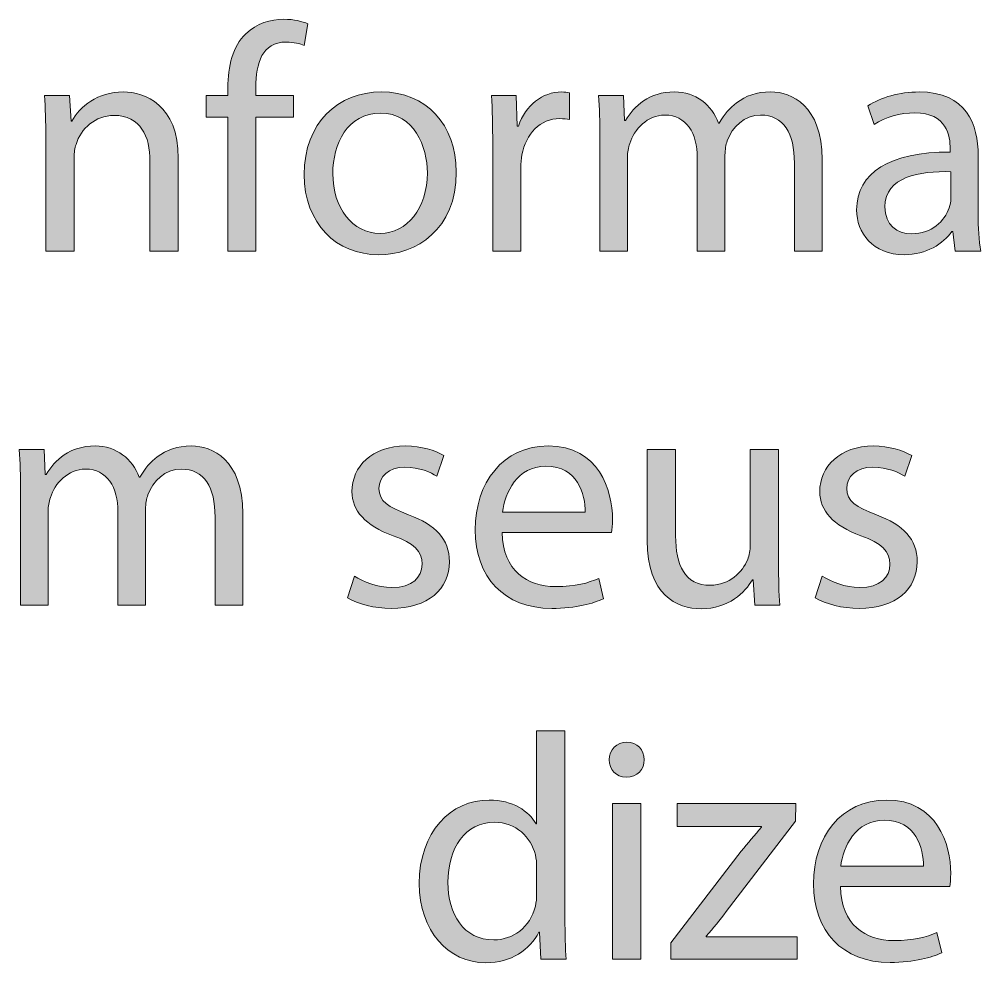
# Model space of a CAD drawing. Header units: inches. Extents: x -507 to 1392, y -754 to 68.
# Drawn here: x 1223.16 to 1253.05, y -248.06 to -218.74 of the extents above; entities that cross this region are included whole.
import ezdxf

# ---------------------------------------------------------------- set-up
doc = ezdxf.new("R2010")
doc.units = ezdxf.units.IN
doc.header["$MEASUREMENT"] = 0
doc.layers.add('back', color=7, linetype='Continuous')

# ---------------------------------------------------------------- blocks, each defined once
blk = doc.blocks.new('block 163')
at = {"layer": 'back', "true_color": 0x231f20}
h = blk.add_hatch(color=250, dxfattribs=at)
h.dxf.hatch_style = 2
edge = h.paths.add_edge_path()
edge.add_spline(control_points=[(1229.647, -225.947), (1229.647, -225.947), (1229.647, -221.779), (1229.647, -221.779), (1229.647, -221.779), (1228.968, -221.779), (1228.968, -221.779), (1228.968, -221.779), (1228.968, -221.109), (1228.968, -221.109), (1228.968, -221.109), (1229.647, -221.109), (1229.647, -221.109), (1229.647, -221.109), (1229.647, -220.879), (1229.647, -220.879), (1229.647, -220.2), (1229.798, -219.58), (1230.207, -219.19), (1230.537, -218.871), (1230.977, -218.741), (1231.387, -218.741), (1231.696, -218.741), (1231.967, -218.811), (1232.137, -218.881), (1232.137, -218.881), (1232.017, -219.56), (1232.017, -219.56), (1231.887, -219.5), (1231.706, -219.45), (1231.457, -219.45), (1230.707, -219.45), (1230.518, -220.11), (1230.518, -220.85), (1230.518, -220.85), (1230.518, -221.109), (1230.518, -221.109), (1230.518, -221.109), (1231.687, -221.109), (1231.687, -221.109), (1231.687, -221.109), (1231.687, -221.779), (1231.687, -221.779), (1231.687, -221.779), (1230.518, -221.779), (1230.518, -221.779), (1230.518, -221.779), (1230.518, -225.947), (1230.518, -225.947), (1230.518, -225.947), (1229.647, -225.947), (1229.647, -225.947)], knot_values=[0, 0, 0, 0, 1, 1, 1, 2, 2, 2, 3, 3, 3, 4, 4, 4, 5, 5, 5, 6, 6, 6, 7, 7, 7, 8, 8, 8, 9, 9, 9, 10, 10, 10, 11, 11, 11, 12, 12, 12, 13, 13, 13, 14, 14, 14, 15, 15, 15, 16, 16, 16, 17, 17, 17, 17], degree=3, periodic=1)
h = blk.add_hatch(color=250, dxfattribs=at)
h.dxf.hatch_style = 2
edge = h.paths.add_edge_path()
edge.add_spline(control_points=[(1223.988, -222.419), (1223.988, -221.919), (1223.979, -221.509), (1223.948, -221.109), (1223.948, -221.109), (1224.728, -221.109), (1224.728, -221.109), (1224.728, -221.109), (1224.778, -221.909), (1224.778, -221.909), (1224.778, -221.909), (1224.798, -221.909), (1224.798, -221.909), (1225.038, -221.449), (1225.598, -221), (1226.397, -221), (1227.066, -221), (1228.106, -221.399), (1228.106, -223.059), (1228.106, -223.059), (1228.106, -225.947), (1228.106, -225.947), (1228.106, -225.947), (1227.227, -225.947), (1227.227, -225.947), (1227.227, -225.947), (1227.227, -223.158), (1227.227, -223.158), (1227.227, -222.379), (1226.937, -221.729), (1226.107, -221.729), (1225.527, -221.729), (1225.078, -222.139), (1224.928, -222.628), (1224.888, -222.739), (1224.868, -222.889), (1224.868, -223.039), (1224.868, -223.039), (1224.868, -225.947), (1224.868, -225.947), (1224.868, -225.947), (1223.988, -225.947), (1223.988, -225.947), (1223.988, -225.947), (1223.988, -222.419), (1223.988, -222.419)], knot_values=[0, 0, 0, 0, 1, 1, 1, 2, 2, 2, 3, 3, 3, 4, 4, 4, 5, 5, 5, 6, 6, 6, 7, 7, 7, 8, 8, 8, 9, 9, 9, 10, 10, 10, 11, 11, 11, 12, 12, 12, 13, 13, 13, 14, 14, 14, 15, 15, 15, 15], degree=3, periodic=1)
h = blk.add_hatch(color=250, dxfattribs=at)
h.dxf.hatch_style = 2
edge = h.paths.add_edge_path()
edge.add_spline(control_points=[(1236.746, -223.488), (1236.746, -225.277), (1235.507, -226.057), (1234.337, -226.057), (1233.028, -226.057), (1232.019, -225.097), (1232.019, -223.568), (1232.019, -221.949), (1233.078, -221), (1234.417, -221), (1235.807, -221), (1236.746, -222.009), (1236.746, -223.488)], knot_values=[0, 0, 0, 0, 1, 1, 1, 2, 2, 2, 3, 3, 3, 4, 4, 4, 4], degree=3, periodic=1)
edge = h.paths.add_edge_path()
edge.add_spline(control_points=[(1232.908, -223.538), (1232.908, -224.598), (1233.518, -225.397), (1234.377, -225.397), (1235.217, -225.397), (1235.847, -224.607), (1235.847, -223.518), (1235.847, -222.699), (1235.437, -221.659), (1234.397, -221.659), (1233.357, -221.659), (1232.908, -222.619), (1232.908, -223.538)], knot_values=[0, 0, 0, 0, 1, 1, 1, 2, 2, 2, 3, 3, 3, 4, 4, 4, 4], degree=3, periodic=1)
h = blk.add_hatch(color=250, dxfattribs=at)
h.dxf.hatch_style = 2
edge = h.paths.add_edge_path()
edge.add_spline(control_points=[(1237.878, -222.619), (1237.878, -222.049), (1237.868, -221.559), (1237.838, -221.109), (1237.838, -221.109), (1238.607, -221.109), (1238.607, -221.109), (1238.607, -221.109), (1238.638, -222.059), (1238.638, -222.059), (1238.638, -222.059), (1238.678, -222.059), (1238.678, -222.059), (1238.897, -221.409), (1239.427, -221), (1240.017, -221), (1240.117, -221), (1240.187, -221.009), (1240.267, -221.029), (1240.267, -221.029), (1240.267, -221.859), (1240.267, -221.859), (1240.177, -221.839), (1240.087, -221.829), (1239.967, -221.829), (1239.348, -221.829), (1238.907, -222.299), (1238.787, -222.958), (1238.768, -223.078), (1238.747, -223.218), (1238.747, -223.368), (1238.747, -223.368), (1238.747, -225.947), (1238.747, -225.947), (1238.747, -225.947), (1237.878, -225.947), (1237.878, -225.947), (1237.878, -225.947), (1237.878, -222.619), (1237.878, -222.619)], knot_values=[0, 0, 0, 0, 1, 1, 1, 2, 2, 2, 3, 3, 3, 4, 4, 4, 5, 5, 5, 6, 6, 6, 7, 7, 7, 8, 8, 8, 9, 9, 9, 10, 10, 10, 11, 11, 11, 12, 12, 12, 13, 13, 13, 13], degree=3, periodic=1)
h = blk.add_hatch(color=250, dxfattribs=at)
h.dxf.hatch_style = 2
edge = h.paths.add_edge_path()
edge.add_spline(control_points=[(1241.208, -222.419), (1241.208, -221.919), (1241.198, -221.509), (1241.168, -221.109), (1241.168, -221.109), (1241.938, -221.109), (1241.938, -221.109), (1241.938, -221.109), (1241.978, -221.889), (1241.978, -221.889), (1241.978, -221.889), (1242.008, -221.889), (1242.008, -221.889), (1242.277, -221.429), (1242.728, -221), (1243.526, -221), (1244.187, -221), (1244.687, -221.399), (1244.896, -221.969), (1244.896, -221.969), (1244.916, -221.969), (1244.916, -221.969), (1245.066, -221.699), (1245.256, -221.489), (1245.456, -221.339), (1245.746, -221.12), (1246.065, -221), (1246.525, -221), (1247.165, -221), (1248.114, -221.419), (1248.114, -223.098), (1248.114, -223.098), (1248.114, -225.947), (1248.114, -225.947), (1248.114, -225.947), (1247.255, -225.947), (1247.255, -225.947), (1247.255, -225.947), (1247.255, -223.208), (1247.255, -223.208), (1247.255, -222.279), (1246.915, -221.719), (1246.205, -221.719), (1245.706, -221.719), (1245.315, -222.089), (1245.166, -222.519), (1245.126, -222.639), (1245.096, -222.798), (1245.096, -222.958), (1245.096, -222.958), (1245.096, -225.947), (1245.096, -225.947), (1245.096, -225.947), (1244.236, -225.947), (1244.236, -225.947), (1244.236, -225.947), (1244.236, -223.048), (1244.236, -223.048), (1244.236, -222.279), (1243.896, -221.719), (1243.227, -221.719), (1242.678, -221.719), (1242.277, -222.159), (1242.138, -222.599), (1242.088, -222.729), (1242.067, -222.878), (1242.067, -223.028), (1242.067, -223.028), (1242.067, -225.947), (1242.067, -225.947), (1242.067, -225.947), (1241.208, -225.947), (1241.208, -225.947), (1241.208, -225.947), (1241.208, -222.419), (1241.208, -222.419)], knot_values=[0, 0, 0, 0, 1, 1, 1, 2, 2, 2, 3, 3, 3, 4, 4, 4, 5, 5, 5, 6, 6, 6, 7, 7, 7, 8, 8, 8, 9, 9, 9, 10, 10, 10, 11, 11, 11, 12, 12, 12, 13, 13, 13, 14, 14, 14, 15, 15, 15, 16, 16, 16, 17, 17, 17, 18, 18, 18, 19, 19, 19, 20, 20, 20, 21, 21, 21, 22, 22, 22, 23, 23, 23, 24, 24, 24, 25, 25, 25, 25], degree=3, periodic=1)
h = blk.add_hatch(color=250, dxfattribs=at)
h.dxf.hatch_style = 2
edge = h.paths.add_edge_path()
edge.add_spline(control_points=[(1252.246, -225.947), (1252.246, -225.947), (1252.176, -225.337), (1252.176, -225.337), (1252.176, -225.337), (1252.146, -225.337), (1252.146, -225.337), (1251.876, -225.717), (1251.356, -226.057), (1250.667, -226.057), (1249.688, -226.057), (1249.188, -225.367), (1249.188, -224.667), (1249.188, -223.498), (1250.228, -222.858), (1252.096, -222.869), (1252.096, -222.869), (1252.096, -222.769), (1252.096, -222.769), (1252.096, -222.369), (1251.986, -221.649), (1250.997, -221.649), (1250.547, -221.649), (1250.077, -221.789), (1249.737, -222.009), (1249.737, -222.009), (1249.537, -221.429), (1249.537, -221.429), (1249.938, -221.169), (1250.517, -221), (1251.127, -221), (1252.605, -221), (1252.966, -222.009), (1252.966, -222.979), (1252.966, -222.979), (1252.966, -224.788), (1252.966, -224.788), (1252.966, -225.207), (1252.985, -225.617), (1253.046, -225.947), (1253.046, -225.947), (1252.246, -225.947), (1252.246, -225.947)], knot_values=[0, 0, 0, 0, 1, 1, 1, 2, 2, 2, 3, 3, 3, 4, 4, 4, 5, 5, 5, 6, 6, 6, 7, 7, 7, 8, 8, 8, 9, 9, 9, 10, 10, 10, 11, 11, 11, 12, 12, 12, 13, 13, 13, 14, 14, 14, 14], degree=3, periodic=1)
edge = h.paths.add_edge_path()
edge.add_spline(control_points=[(1252.116, -223.478), (1251.156, -223.458), (1250.067, -223.628), (1250.067, -224.567), (1250.067, -225.137), (1250.447, -225.407), (1250.896, -225.407), (1251.526, -225.407), (1251.926, -225.007), (1252.066, -224.598), (1252.096, -224.507), (1252.116, -224.408), (1252.116, -224.318), (1252.116, -224.318), (1252.116, -223.478), (1252.116, -223.478)], knot_values=[0, 0, 0, 0, 1, 1, 1, 2, 2, 2, 3, 3, 3, 4, 4, 4, 5, 5, 5, 5], degree=3, periodic=1)
h = blk.add_hatch(color=250, dxfattribs=at)
h.dxf.hatch_style = 2
edge = h.paths.add_edge_path()
edge.add_spline(control_points=[(1223.203, -233.419), (1223.203, -232.919), (1223.193, -232.509), (1223.163, -232.109), (1223.163, -232.109), (1223.933, -232.109), (1223.933, -232.109), (1223.933, -232.109), (1223.973, -232.889), (1223.973, -232.889), (1223.973, -232.889), (1224.003, -232.889), (1224.003, -232.889), (1224.272, -232.429), (1224.723, -232), (1225.521, -232), (1226.182, -232), (1226.682, -232.399), (1226.892, -232.969), (1226.892, -232.969), (1226.911, -232.969), (1226.911, -232.969), (1227.062, -232.699), (1227.251, -232.489), (1227.451, -232.339), (1227.741, -232.12), (1228.061, -232), (1228.521, -232), (1229.16, -232), (1230.109, -232.419), (1230.109, -234.098), (1230.109, -234.098), (1230.109, -236.947), (1230.109, -236.947), (1230.109, -236.947), (1229.25, -236.947), (1229.25, -236.947), (1229.25, -236.947), (1229.25, -234.208), (1229.25, -234.208), (1229.25, -233.279), (1228.91, -232.719), (1228.2, -232.719), (1227.701, -232.719), (1227.311, -233.089), (1227.161, -233.519), (1227.121, -233.639), (1227.091, -233.798), (1227.091, -233.958), (1227.091, -233.958), (1227.091, -236.947), (1227.091, -236.947), (1227.091, -236.947), (1226.231, -236.947), (1226.231, -236.947), (1226.231, -236.947), (1226.231, -234.048), (1226.231, -234.048), (1226.231, -233.279), (1225.892, -232.719), (1225.222, -232.719), (1224.673, -232.719), (1224.272, -233.159), (1224.133, -233.599), (1224.083, -233.729), (1224.062, -233.878), (1224.062, -234.028), (1224.062, -234.028), (1224.062, -236.947), (1224.062, -236.947), (1224.062, -236.947), (1223.203, -236.947), (1223.203, -236.947), (1223.203, -236.947), (1223.203, -233.419), (1223.203, -233.419)], knot_values=[0, 0, 0, 0, 1, 1, 1, 2, 2, 2, 3, 3, 3, 4, 4, 4, 5, 5, 5, 6, 6, 6, 7, 7, 7, 8, 8, 8, 9, 9, 9, 10, 10, 10, 11, 11, 11, 12, 12, 12, 13, 13, 13, 14, 14, 14, 15, 15, 15, 16, 16, 16, 17, 17, 17, 18, 18, 18, 19, 19, 19, 20, 20, 20, 21, 21, 21, 22, 22, 22, 23, 23, 23, 24, 24, 24, 25, 25, 25, 25], degree=3, periodic=1)
h = blk.add_hatch(color=250, dxfattribs=at)
h.dxf.hatch_style = 2
edge = h.paths.add_edge_path()
edge.add_spline(control_points=[(1233.583, -236.047), (1233.843, -236.217), (1234.303, -236.397), (1234.742, -236.397), (1235.382, -236.397), (1235.683, -236.077), (1235.683, -235.677), (1235.683, -235.258), (1235.433, -235.028), (1234.782, -234.788), (1233.913, -234.478), (1233.503, -233.999), (1233.503, -233.419), (1233.503, -232.639), (1234.133, -232), (1235.173, -232), (1235.662, -232), (1236.092, -232.14), (1236.361, -232.299), (1236.361, -232.299), (1236.142, -232.939), (1236.142, -232.939), (1235.952, -232.819), (1235.603, -232.659), (1235.152, -232.659), (1234.633, -232.659), (1234.343, -232.959), (1234.343, -233.319), (1234.343, -233.719), (1234.633, -233.898), (1235.263, -234.138), (1236.102, -234.458), (1236.531, -234.878), (1236.531, -235.598), (1236.531, -236.447), (1235.872, -237.047), (1234.723, -237.047), (1234.193, -237.047), (1233.703, -236.917), (1233.363, -236.717), (1233.363, -236.717), (1233.583, -236.047), (1233.583, -236.047)], knot_values=[0, 0, 0, 0, 1, 1, 1, 2, 2, 2, 3, 3, 3, 4, 4, 4, 5, 5, 5, 6, 6, 6, 7, 7, 7, 8, 8, 8, 9, 9, 9, 10, 10, 10, 11, 11, 11, 12, 12, 12, 13, 13, 13, 14, 14, 14, 14], degree=3, periodic=1)
h = blk.add_hatch(color=250, dxfattribs=at)
h.dxf.hatch_style = 2
edge = h.paths.add_edge_path()
edge.add_spline(control_points=[(1238.173, -234.688), (1238.192, -235.877), (1238.952, -236.367), (1239.831, -236.367), (1240.461, -236.367), (1240.841, -236.257), (1241.171, -236.117), (1241.171, -236.117), (1241.32, -236.747), (1241.32, -236.747), (1241.011, -236.887), (1240.481, -237.047), (1239.712, -237.047), (1238.223, -237.047), (1237.333, -236.067), (1237.333, -234.608), (1237.333, -233.149), (1238.192, -232), (1239.602, -232), (1241.181, -232), (1241.601, -233.389), (1241.601, -234.278), (1241.601, -234.458), (1241.581, -234.598), (1241.57, -234.688), (1241.57, -234.688), (1238.173, -234.688), (1238.173, -234.688)], knot_values=[0, 0, 0, 0, 1, 1, 1, 2, 2, 2, 3, 3, 3, 4, 4, 4, 5, 5, 5, 6, 6, 6, 7, 7, 7, 8, 8, 8, 9, 9, 9, 9], degree=3, periodic=1)
edge = h.paths.add_edge_path()
edge.add_spline(control_points=[(1240.751, -234.059), (1240.761, -233.499), (1240.521, -232.629), (1239.531, -232.629), (1238.643, -232.629), (1238.252, -233.449), (1238.183, -234.059), (1238.183, -234.059), (1240.751, -234.059), (1240.751, -234.059)], knot_values=[0, 0, 0, 0, 1, 1, 1, 2, 2, 2, 3, 3, 3, 3], degree=3, periodic=1)
h = blk.add_hatch(color=250, dxfattribs=at)
h.dxf.hatch_style = 2
edge = h.paths.add_edge_path()
edge.add_spline(control_points=[(1246.761, -235.627), (1246.761, -236.127), (1246.771, -236.567), (1246.801, -236.947), (1246.801, -236.947), (1246.021, -236.947), (1246.021, -236.947), (1246.021, -236.947), (1245.972, -236.157), (1245.972, -236.157), (1245.972, -236.157), (1245.951, -236.157), (1245.951, -236.157), (1245.722, -236.547), (1245.212, -237.057), (1244.353, -237.057), (1243.593, -237.057), (1242.683, -236.637), (1242.683, -234.938), (1242.683, -234.938), (1242.683, -232.109), (1242.683, -232.109), (1242.683, -232.109), (1243.562, -232.109), (1243.562, -232.109), (1243.562, -232.109), (1243.562, -234.788), (1243.562, -234.788), (1243.562, -235.708), (1243.843, -236.327), (1244.642, -236.327), (1245.231, -236.327), (1245.642, -235.917), (1245.802, -235.527), (1245.852, -235.397), (1245.881, -235.238), (1245.881, -235.078), (1245.881, -235.078), (1245.881, -232.109), (1245.881, -232.109), (1245.881, -232.109), (1246.761, -232.109), (1246.761, -232.109), (1246.761, -232.109), (1246.761, -235.627), (1246.761, -235.627)], knot_values=[0, 0, 0, 0, 1, 1, 1, 2, 2, 2, 3, 3, 3, 4, 4, 4, 5, 5, 5, 6, 6, 6, 7, 7, 7, 8, 8, 8, 9, 9, 9, 10, 10, 10, 11, 11, 11, 12, 12, 12, 13, 13, 13, 14, 14, 14, 15, 15, 15, 15], degree=3, periodic=1)
h = blk.add_hatch(color=250, dxfattribs=at)
h.dxf.hatch_style = 2
edge = h.paths.add_edge_path()
edge.add_spline(control_points=[(1248.122, -236.047), (1248.382, -236.217), (1248.842, -236.397), (1249.281, -236.397), (1249.921, -236.397), (1250.222, -236.077), (1250.222, -235.677), (1250.222, -235.258), (1249.972, -235.028), (1249.321, -234.788), (1248.452, -234.478), (1248.042, -233.999), (1248.042, -233.419), (1248.042, -232.639), (1248.672, -232), (1249.712, -232), (1250.201, -232), (1250.631, -232.14), (1250.9, -232.299), (1250.9, -232.299), (1250.681, -232.939), (1250.681, -232.939), (1250.491, -232.819), (1250.142, -232.659), (1249.691, -232.659), (1249.172, -232.659), (1248.882, -232.959), (1248.882, -233.319), (1248.882, -233.719), (1249.172, -233.898), (1249.802, -234.138), (1250.641, -234.458), (1251.07, -234.878), (1251.07, -235.598), (1251.07, -236.447), (1250.411, -237.047), (1249.262, -237.047), (1248.732, -237.047), (1248.242, -236.917), (1247.902, -236.717), (1247.902, -236.717), (1248.122, -236.047), (1248.122, -236.047)], knot_values=[0, 0, 0, 0, 1, 1, 1, 2, 2, 2, 3, 3, 3, 4, 4, 4, 5, 5, 5, 6, 6, 6, 7, 7, 7, 8, 8, 8, 9, 9, 9, 10, 10, 10, 11, 11, 11, 12, 12, 12, 13, 13, 13, 14, 14, 14, 14], degree=3, periodic=1)
h = blk.add_hatch(color=250, dxfattribs=at)
h.dxf.hatch_style = 2
edge = h.paths.add_edge_path()
edge.add_spline(control_points=[(1240.123, -240.851), (1240.123, -240.851), (1240.123, -246.697), (1240.123, -246.697), (1240.123, -247.127), (1240.133, -247.617), (1240.163, -247.947), (1240.163, -247.947), (1239.374, -247.947), (1239.374, -247.947), (1239.374, -247.947), (1239.334, -247.107), (1239.334, -247.107), (1239.334, -247.107), (1239.313, -247.107), (1239.313, -247.107), (1239.044, -247.647), (1238.454, -248.057), (1237.664, -248.057), (1236.495, -248.057), (1235.596, -247.067), (1235.596, -245.598), (1235.586, -243.989), (1236.585, -243), (1237.765, -243), (1238.504, -243), (1239.004, -243.349), (1239.224, -243.739), (1239.224, -243.739), (1239.243, -243.739), (1239.243, -243.739), (1239.243, -243.739), (1239.243, -240.851), (1239.243, -240.851), (1239.243, -240.851), (1240.123, -240.851), (1240.123, -240.851)], knot_values=[0, 0, 0, 0, 1, 1, 1, 2, 2, 2, 3, 3, 3, 4, 4, 4, 5, 5, 5, 6, 6, 6, 7, 7, 7, 8, 8, 8, 9, 9, 9, 10, 10, 10, 11, 11, 11, 12, 12, 12, 12], degree=3, periodic=1)
edge = h.paths.add_edge_path()
edge.add_spline(control_points=[(1239.243, -245.078), (1239.243, -244.968), (1239.233, -244.818), (1239.204, -244.708), (1239.073, -244.149), (1238.594, -243.689), (1237.935, -243.689), (1237.024, -243.689), (1236.485, -244.489), (1236.485, -245.558), (1236.485, -246.538), (1236.965, -247.347), (1237.914, -247.347), (1238.504, -247.347), (1239.044, -246.958), (1239.204, -246.298), (1239.233, -246.178), (1239.243, -246.058), (1239.243, -245.918), (1239.243, -245.918), (1239.243, -245.078), (1239.243, -245.078)], knot_values=[0, 0, 0, 0, 1, 1, 1, 2, 2, 2, 3, 3, 3, 4, 4, 4, 5, 5, 5, 6, 6, 6, 7, 7, 7, 7], degree=3, periodic=1)
h = blk.add_hatch(color=250, dxfattribs=at)
h.dxf.hatch_style = 2
edge = h.paths.add_edge_path()
edge.add_spline(control_points=[(1242.585, -241.75), (1242.595, -242.05), (1242.375, -242.29), (1242.025, -242.29), (1241.716, -242.29), (1241.496, -242.05), (1241.496, -241.75), (1241.496, -241.44), (1241.726, -241.201), (1242.045, -241.201), (1242.375, -241.201), (1242.585, -241.44), (1242.585, -241.75)], knot_values=[0, 0, 0, 0, 1, 1, 1, 2, 2, 2, 3, 3, 3, 4, 4, 4, 4], degree=3, periodic=1)
h.paths.add_polyline_path([(1241.605, -247.947), (1241.605, -243.109), (1242.485, -243.109), (1242.485, -247.947)])
h = blk.add_hatch(color=250, dxfattribs=at)
h.dxf.hatch_style = 2
edge = h.paths.add_edge_path()
edge.add_spline(control_points=[(1243.415, -247.437), (1243.415, -247.437), (1245.604, -244.588), (1245.604, -244.588), (1245.813, -244.329), (1246.014, -244.099), (1246.233, -243.839), (1246.233, -243.839), (1246.233, -243.819), (1246.233, -243.819), (1246.233, -243.819), (1243.615, -243.819), (1243.615, -243.819), (1243.615, -243.819), (1243.615, -243.109), (1243.615, -243.109), (1243.615, -243.109), (1247.303, -243.109), (1247.303, -243.109), (1247.303, -243.109), (1247.293, -243.659), (1247.293, -243.659), (1247.293, -243.659), (1245.135, -246.468), (1245.135, -246.468), (1244.935, -246.737), (1244.734, -246.978), (1244.515, -247.227), (1244.515, -247.227), (1244.515, -247.247), (1244.515, -247.247), (1244.515, -247.247), (1247.343, -247.247), (1247.343, -247.247), (1247.343, -247.247), (1247.343, -247.947), (1247.343, -247.947), (1247.343, -247.947), (1243.415, -247.947), (1243.415, -247.947), (1243.415, -247.947), (1243.415, -247.437), (1243.415, -247.437)], knot_values=[0, 0, 0, 0, 1, 1, 1, 2, 2, 2, 3, 3, 3, 4, 4, 4, 5, 5, 5, 6, 6, 6, 7, 7, 7, 8, 8, 8, 9, 9, 9, 10, 10, 10, 11, 11, 11, 12, 12, 12, 13, 13, 13, 14, 14, 14, 14], degree=3, periodic=1)
h = blk.add_hatch(color=250, dxfattribs=at)
h.dxf.hatch_style = 2
edge = h.paths.add_edge_path()
edge.add_spline(control_points=[(1248.686, -245.688), (1248.705, -246.877), (1249.465, -247.367), (1250.345, -247.367), (1250.974, -247.367), (1251.354, -247.257), (1251.684, -247.117), (1251.684, -247.117), (1251.833, -247.747), (1251.833, -247.747), (1251.523, -247.887), (1250.994, -248.047), (1250.225, -248.047), (1248.735, -248.047), (1247.846, -247.067), (1247.846, -245.608), (1247.846, -244.149), (1248.705, -243), (1250.114, -243), (1251.693, -243), (1252.113, -244.389), (1252.113, -245.278), (1252.113, -245.458), (1252.094, -245.598), (1252.083, -245.688), (1252.083, -245.688), (1248.686, -245.688), (1248.686, -245.688)], knot_values=[0, 0, 0, 0, 1, 1, 1, 2, 2, 2, 3, 3, 3, 4, 4, 4, 5, 5, 5, 6, 6, 6, 7, 7, 7, 8, 8, 8, 9, 9, 9, 9], degree=3, periodic=1)
edge = h.paths.add_edge_path()
edge.add_spline(control_points=[(1251.264, -245.059), (1251.273, -244.499), (1251.034, -243.629), (1250.044, -243.629), (1249.155, -243.629), (1248.765, -244.449), (1248.695, -245.059), (1248.695, -245.059), (1251.264, -245.059), (1251.264, -245.059)], knot_values=[0, 0, 0, 0, 1, 1, 1, 2, 2, 2, 3, 3, 3, 3], degree=3, periodic=1)
at = {"layer": 'back', "lineweight": 0}
blk.add_lwpolyline([(1241.605, -247.947), (1241.605, -243.109), (1242.485, -243.109), (1242.485, -247.947), (1241.605, -247.947)], dxfattribs=at)
for points, knots in [([(1229.647, -225.947), (1229.647, -225.947), (1229.647, -221.779), (1229.647, -221.779), (1229.647, -221.779), (1228.968, -221.779), (1228.968, -221.779), (1228.968, -221.779), (1228.968, -221.109), (1228.968, -221.109), (1228.968, -221.109), (1229.647, -221.109), (1229.647, -221.109), (1229.647, -221.109), (1229.647, -220.879), (1229.647, -220.879), (1229.647, -220.2), (1229.798, -219.58), (1230.207, -219.19), (1230.537, -218.871), (1230.977, -218.741), (1231.387, -218.741), (1231.696, -218.741), (1231.967, -218.811), (1232.137, -218.881), (1232.137, -218.881), (1232.017, -219.56), (1232.017, -219.56), (1231.887, -219.5), (1231.706, -219.45), (1231.457, -219.45), (1230.707, -219.45), (1230.518, -220.11), (1230.518, -220.85), (1230.518, -220.85), (1230.518, -221.109), (1230.518, -221.109), (1230.518, -221.109), (1231.687, -221.109), (1231.687, -221.109), (1231.687, -221.109), (1231.687, -221.779), (1231.687, -221.779), (1231.687, -221.779), (1230.518, -221.779), (1230.518, -221.779), (1230.518, -221.779), (1230.518, -225.947), (1230.518, -225.947), (1230.518, -225.947), (1229.647, -225.947), (1229.647, -225.947)], [0, 0, 0, 0, 1, 1, 1, 2, 2, 2, 3, 3, 3, 4, 4, 4, 5, 5, 5, 6, 6, 6, 7, 7, 7, 8, 8, 8, 9, 9, 9, 10, 10, 10, 11, 11, 11, 12, 12, 12, 13, 13, 13, 14, 14, 14, 15, 15, 15, 16, 16, 16, 17, 17, 17, 17]), ([(1223.988, -222.419), (1223.988, -221.919), (1223.979, -221.509), (1223.948, -221.109), (1223.948, -221.109), (1224.728, -221.109), (1224.728, -221.109), (1224.728, -221.109), (1224.778, -221.909), (1224.778, -221.909), (1224.778, -221.909), (1224.798, -221.909), (1224.798, -221.909), (1225.038, -221.449), (1225.598, -221), (1226.397, -221), (1227.066, -221), (1228.106, -221.399), (1228.106, -223.059), (1228.106, -223.059), (1228.106, -225.947), (1228.106, -225.947), (1228.106, -225.947), (1227.227, -225.947), (1227.227, -225.947), (1227.227, -225.947), (1227.227, -223.158), (1227.227, -223.158), (1227.227, -222.379), (1226.937, -221.729), (1226.107, -221.729), (1225.527, -221.729), (1225.078, -222.139), (1224.928, -222.628), (1224.888, -222.739), (1224.868, -222.889), (1224.868, -223.039), (1224.868, -223.039), (1224.868, -225.947), (1224.868, -225.947), (1224.868, -225.947), (1223.988, -225.947), (1223.988, -225.947), (1223.988, -225.947), (1223.988, -222.419), (1223.988, -222.419)], [0, 0, 0, 0, 1, 1, 1, 2, 2, 2, 3, 3, 3, 4, 4, 4, 5, 5, 5, 6, 6, 6, 7, 7, 7, 8, 8, 8, 9, 9, 9, 10, 10, 10, 11, 11, 11, 12, 12, 12, 13, 13, 13, 14, 14, 14, 15, 15, 15, 15]), ([(1236.746, -223.488), (1236.746, -225.277), (1235.507, -226.057), (1234.337, -226.057), (1233.028, -226.057), (1232.019, -225.097), (1232.019, -223.568), (1232.019, -221.949), (1233.078, -221), (1234.417, -221), (1235.807, -221), (1236.746, -222.009), (1236.746, -223.488)], [0, 0, 0, 0, 1, 1, 1, 2, 2, 2, 3, 3, 3, 4, 4, 4, 4]), ([(1237.878, -222.619), (1237.878, -222.049), (1237.868, -221.559), (1237.838, -221.109), (1237.838, -221.109), (1238.607, -221.109), (1238.607, -221.109), (1238.607, -221.109), (1238.638, -222.059), (1238.638, -222.059), (1238.638, -222.059), (1238.678, -222.059), (1238.678, -222.059), (1238.897, -221.409), (1239.427, -221), (1240.017, -221), (1240.117, -221), (1240.187, -221.009), (1240.267, -221.029), (1240.267, -221.029), (1240.267, -221.859), (1240.267, -221.859), (1240.177, -221.839), (1240.087, -221.829), (1239.967, -221.829), (1239.348, -221.829), (1238.907, -222.299), (1238.787, -222.958), (1238.768, -223.078), (1238.747, -223.218), (1238.747, -223.368), (1238.747, -223.368), (1238.747, -225.947), (1238.747, -225.947), (1238.747, -225.947), (1237.878, -225.947), (1237.878, -225.947), (1237.878, -225.947), (1237.878, -222.619), (1237.878, -222.619)], [0, 0, 0, 0, 1, 1, 1, 2, 2, 2, 3, 3, 3, 4, 4, 4, 5, 5, 5, 6, 6, 6, 7, 7, 7, 8, 8, 8, 9, 9, 9, 10, 10, 10, 11, 11, 11, 12, 12, 12, 13, 13, 13, 13]), ([(1241.208, -222.419), (1241.208, -221.919), (1241.198, -221.509), (1241.168, -221.109), (1241.168, -221.109), (1241.938, -221.109), (1241.938, -221.109), (1241.938, -221.109), (1241.978, -221.889), (1241.978, -221.889), (1241.978, -221.889), (1242.008, -221.889), (1242.008, -221.889), (1242.277, -221.429), (1242.728, -221), (1243.526, -221), (1244.187, -221), (1244.687, -221.399), (1244.896, -221.969), (1244.896, -221.969), (1244.916, -221.969), (1244.916, -221.969), (1245.066, -221.699), (1245.256, -221.489), (1245.456, -221.339), (1245.746, -221.12), (1246.065, -221), (1246.525, -221), (1247.165, -221), (1248.114, -221.419), (1248.114, -223.098), (1248.114, -223.098), (1248.114, -225.947), (1248.114, -225.947), (1248.114, -225.947), (1247.255, -225.947), (1247.255, -225.947), (1247.255, -225.947), (1247.255, -223.208), (1247.255, -223.208), (1247.255, -222.279), (1246.915, -221.719), (1246.205, -221.719), (1245.706, -221.719), (1245.315, -222.089), (1245.166, -222.519), (1245.126, -222.639), (1245.096, -222.798), (1245.096, -222.958), (1245.096, -222.958), (1245.096, -225.947), (1245.096, -225.947), (1245.096, -225.947), (1244.236, -225.947), (1244.236, -225.947), (1244.236, -225.947), (1244.236, -223.048), (1244.236, -223.048), (1244.236, -222.279), (1243.896, -221.719), (1243.227, -221.719), (1242.678, -221.719), (1242.277, -222.159), (1242.138, -222.599), (1242.088, -222.729), (1242.067, -222.878), (1242.067, -223.028), (1242.067, -223.028), (1242.067, -225.947), (1242.067, -225.947), (1242.067, -225.947), (1241.208, -225.947), (1241.208, -225.947), (1241.208, -225.947), (1241.208, -222.419), (1241.208, -222.419)], [0, 0, 0, 0, 1, 1, 1, 2, 2, 2, 3, 3, 3, 4, 4, 4, 5, 5, 5, 6, 6, 6, 7, 7, 7, 8, 8, 8, 9, 9, 9, 10, 10, 10, 11, 11, 11, 12, 12, 12, 13, 13, 13, 14, 14, 14, 15, 15, 15, 16, 16, 16, 17, 17, 17, 18, 18, 18, 19, 19, 19, 20, 20, 20, 21, 21, 21, 22, 22, 22, 23, 23, 23, 24, 24, 24, 25, 25, 25, 25]), ([(1252.246, -225.947), (1252.246, -225.947), (1252.176, -225.337), (1252.176, -225.337), (1252.176, -225.337), (1252.146, -225.337), (1252.146, -225.337), (1251.876, -225.717), (1251.356, -226.057), (1250.667, -226.057), (1249.688, -226.057), (1249.188, -225.367), (1249.188, -224.667), (1249.188, -223.498), (1250.228, -222.858), (1252.096, -222.869), (1252.096, -222.869), (1252.096, -222.769), (1252.096, -222.769), (1252.096, -222.369), (1251.986, -221.649), (1250.997, -221.649), (1250.547, -221.649), (1250.077, -221.789), (1249.737, -222.009), (1249.737, -222.009), (1249.537, -221.429), (1249.537, -221.429), (1249.938, -221.169), (1250.517, -221), (1251.127, -221), (1252.605, -221), (1252.966, -222.009), (1252.966, -222.979), (1252.966, -222.979), (1252.966, -224.788), (1252.966, -224.788), (1252.966, -225.207), (1252.985, -225.617), (1253.046, -225.947), (1253.046, -225.947), (1252.246, -225.947), (1252.246, -225.947)], [0, 0, 0, 0, 1, 1, 1, 2, 2, 2, 3, 3, 3, 4, 4, 4, 5, 5, 5, 6, 6, 6, 7, 7, 7, 8, 8, 8, 9, 9, 9, 10, 10, 10, 11, 11, 11, 12, 12, 12, 13, 13, 13, 14, 14, 14, 14]), ([(1232.908, -223.538), (1232.908, -224.598), (1233.518, -225.397), (1234.377, -225.397), (1235.217, -225.397), (1235.847, -224.607), (1235.847, -223.518), (1235.847, -222.699), (1235.437, -221.659), (1234.397, -221.659), (1233.357, -221.659), (1232.908, -222.619), (1232.908, -223.538)], [0, 0, 0, 0, 1, 1, 1, 2, 2, 2, 3, 3, 3, 4, 4, 4, 4]), ([(1252.116, -223.478), (1251.156, -223.458), (1250.067, -223.628), (1250.067, -224.567), (1250.067, -225.137), (1250.447, -225.407), (1250.896, -225.407), (1251.526, -225.407), (1251.926, -225.007), (1252.066, -224.598), (1252.096, -224.507), (1252.116, -224.408), (1252.116, -224.318), (1252.116, -224.318), (1252.116, -223.478), (1252.116, -223.478)], [0, 0, 0, 0, 1, 1, 1, 2, 2, 2, 3, 3, 3, 4, 4, 4, 5, 5, 5, 5]), ([(1223.203, -233.419), (1223.203, -232.919), (1223.193, -232.509), (1223.163, -232.109), (1223.163, -232.109), (1223.933, -232.109), (1223.933, -232.109), (1223.933, -232.109), (1223.973, -232.889), (1223.973, -232.889), (1223.973, -232.889), (1224.003, -232.889), (1224.003, -232.889), (1224.272, -232.429), (1224.723, -232), (1225.521, -232), (1226.182, -232), (1226.682, -232.399), (1226.892, -232.969), (1226.892, -232.969), (1226.911, -232.969), (1226.911, -232.969), (1227.062, -232.699), (1227.251, -232.489), (1227.451, -232.339), (1227.741, -232.12), (1228.061, -232), (1228.521, -232), (1229.16, -232), (1230.109, -232.419), (1230.109, -234.098), (1230.109, -234.098), (1230.109, -236.947), (1230.109, -236.947), (1230.109, -236.947), (1229.25, -236.947), (1229.25, -236.947), (1229.25, -236.947), (1229.25, -234.208), (1229.25, -234.208), (1229.25, -233.279), (1228.91, -232.719), (1228.2, -232.719), (1227.701, -232.719), (1227.311, -233.089), (1227.161, -233.519), (1227.121, -233.639), (1227.091, -233.798), (1227.091, -233.958), (1227.091, -233.958), (1227.091, -236.947), (1227.091, -236.947), (1227.091, -236.947), (1226.231, -236.947), (1226.231, -236.947), (1226.231, -236.947), (1226.231, -234.048), (1226.231, -234.048), (1226.231, -233.279), (1225.892, -232.719), (1225.222, -232.719), (1224.673, -232.719), (1224.272, -233.159), (1224.133, -233.599), (1224.083, -233.729), (1224.062, -233.878), (1224.062, -234.028), (1224.062, -234.028), (1224.062, -236.947), (1224.062, -236.947), (1224.062, -236.947), (1223.203, -236.947), (1223.203, -236.947), (1223.203, -236.947), (1223.203, -233.419), (1223.203, -233.419)], [0, 0, 0, 0, 1, 1, 1, 2, 2, 2, 3, 3, 3, 4, 4, 4, 5, 5, 5, 6, 6, 6, 7, 7, 7, 8, 8, 8, 9, 9, 9, 10, 10, 10, 11, 11, 11, 12, 12, 12, 13, 13, 13, 14, 14, 14, 15, 15, 15, 16, 16, 16, 17, 17, 17, 18, 18, 18, 19, 19, 19, 20, 20, 20, 21, 21, 21, 22, 22, 22, 23, 23, 23, 24, 24, 24, 25, 25, 25, 25]), ([(1233.583, -236.047), (1233.843, -236.217), (1234.303, -236.397), (1234.742, -236.397), (1235.382, -236.397), (1235.683, -236.077), (1235.683, -235.677), (1235.683, -235.258), (1235.433, -235.028), (1234.782, -234.788), (1233.913, -234.478), (1233.503, -233.999), (1233.503, -233.419), (1233.503, -232.639), (1234.133, -232), (1235.173, -232), (1235.662, -232), (1236.092, -232.14), (1236.361, -232.299), (1236.361, -232.299), (1236.142, -232.939), (1236.142, -232.939), (1235.952, -232.819), (1235.603, -232.659), (1235.152, -232.659), (1234.633, -232.659), (1234.343, -232.959), (1234.343, -233.319), (1234.343, -233.719), (1234.633, -233.898), (1235.263, -234.138), (1236.102, -234.458), (1236.531, -234.878), (1236.531, -235.598), (1236.531, -236.447), (1235.872, -237.047), (1234.723, -237.047), (1234.193, -237.047), (1233.703, -236.917), (1233.363, -236.717), (1233.363, -236.717), (1233.583, -236.047), (1233.583, -236.047)], [0, 0, 0, 0, 1, 1, 1, 2, 2, 2, 3, 3, 3, 4, 4, 4, 5, 5, 5, 6, 6, 6, 7, 7, 7, 8, 8, 8, 9, 9, 9, 10, 10, 10, 11, 11, 11, 12, 12, 12, 13, 13, 13, 14, 14, 14, 14]), ([(1238.173, -234.688), (1238.192, -235.877), (1238.952, -236.367), (1239.831, -236.367), (1240.461, -236.367), (1240.841, -236.257), (1241.171, -236.117), (1241.171, -236.117), (1241.32, -236.747), (1241.32, -236.747), (1241.011, -236.887), (1240.481, -237.047), (1239.712, -237.047), (1238.223, -237.047), (1237.333, -236.067), (1237.333, -234.608), (1237.333, -233.149), (1238.192, -232), (1239.602, -232), (1241.181, -232), (1241.601, -233.389), (1241.601, -234.278), (1241.601, -234.458), (1241.581, -234.598), (1241.57, -234.688), (1241.57, -234.688), (1238.173, -234.688), (1238.173, -234.688)], [0, 0, 0, 0, 1, 1, 1, 2, 2, 2, 3, 3, 3, 4, 4, 4, 5, 5, 5, 6, 6, 6, 7, 7, 7, 8, 8, 8, 9, 9, 9, 9]), ([(1246.761, -235.627), (1246.761, -236.127), (1246.771, -236.567), (1246.801, -236.947), (1246.801, -236.947), (1246.021, -236.947), (1246.021, -236.947), (1246.021, -236.947), (1245.972, -236.157), (1245.972, -236.157), (1245.972, -236.157), (1245.951, -236.157), (1245.951, -236.157), (1245.722, -236.547), (1245.212, -237.057), (1244.353, -237.057), (1243.593, -237.057), (1242.683, -236.637), (1242.683, -234.938), (1242.683, -234.938), (1242.683, -232.109), (1242.683, -232.109), (1242.683, -232.109), (1243.562, -232.109), (1243.562, -232.109), (1243.562, -232.109), (1243.562, -234.788), (1243.562, -234.788), (1243.562, -235.708), (1243.843, -236.327), (1244.642, -236.327), (1245.231, -236.327), (1245.642, -235.917), (1245.802, -235.527), (1245.852, -235.397), (1245.881, -235.238), (1245.881, -235.078), (1245.881, -235.078), (1245.881, -232.109), (1245.881, -232.109), (1245.881, -232.109), (1246.761, -232.109), (1246.761, -232.109), (1246.761, -232.109), (1246.761, -235.627), (1246.761, -235.627)], [0, 0, 0, 0, 1, 1, 1, 2, 2, 2, 3, 3, 3, 4, 4, 4, 5, 5, 5, 6, 6, 6, 7, 7, 7, 8, 8, 8, 9, 9, 9, 10, 10, 10, 11, 11, 11, 12, 12, 12, 13, 13, 13, 14, 14, 14, 15, 15, 15, 15]), ([(1248.122, -236.047), (1248.382, -236.217), (1248.842, -236.397), (1249.281, -236.397), (1249.921, -236.397), (1250.222, -236.077), (1250.222, -235.677), (1250.222, -235.258), (1249.972, -235.028), (1249.321, -234.788), (1248.452, -234.478), (1248.042, -233.999), (1248.042, -233.419), (1248.042, -232.639), (1248.672, -232), (1249.712, -232), (1250.201, -232), (1250.631, -232.14), (1250.9, -232.299), (1250.9, -232.299), (1250.681, -232.939), (1250.681, -232.939), (1250.491, -232.819), (1250.142, -232.659), (1249.691, -232.659), (1249.172, -232.659), (1248.882, -232.959), (1248.882, -233.319), (1248.882, -233.719), (1249.172, -233.898), (1249.802, -234.138), (1250.641, -234.458), (1251.07, -234.878), (1251.07, -235.598), (1251.07, -236.447), (1250.411, -237.047), (1249.262, -237.047), (1248.732, -237.047), (1248.242, -236.917), (1247.902, -236.717), (1247.902, -236.717), (1248.122, -236.047), (1248.122, -236.047)], [0, 0, 0, 0, 1, 1, 1, 2, 2, 2, 3, 3, 3, 4, 4, 4, 5, 5, 5, 6, 6, 6, 7, 7, 7, 8, 8, 8, 9, 9, 9, 10, 10, 10, 11, 11, 11, 12, 12, 12, 13, 13, 13, 14, 14, 14, 14]), ([(1240.751, -234.059), (1240.761, -233.499), (1240.521, -232.629), (1239.531, -232.629), (1238.643, -232.629), (1238.252, -233.449), (1238.183, -234.059), (1238.183, -234.059), (1240.751, -234.059), (1240.751, -234.059)], [0, 0, 0, 0, 1, 1, 1, 2, 2, 2, 3, 3, 3, 3]), ([(1240.123, -240.851), (1240.123, -240.851), (1240.123, -246.697), (1240.123, -246.697), (1240.123, -247.127), (1240.133, -247.617), (1240.163, -247.947), (1240.163, -247.947), (1239.374, -247.947), (1239.374, -247.947), (1239.374, -247.947), (1239.334, -247.107), (1239.334, -247.107), (1239.334, -247.107), (1239.313, -247.107), (1239.313, -247.107), (1239.044, -247.647), (1238.454, -248.057), (1237.664, -248.057), (1236.495, -248.057), (1235.596, -247.067), (1235.596, -245.598), (1235.586, -243.989), (1236.585, -243), (1237.765, -243), (1238.504, -243), (1239.004, -243.349), (1239.224, -243.739), (1239.224, -243.739), (1239.243, -243.739), (1239.243, -243.739), (1239.243, -243.739), (1239.243, -240.851), (1239.243, -240.851), (1239.243, -240.851), (1240.123, -240.851), (1240.123, -240.851)], [0, 0, 0, 0, 1, 1, 1, 2, 2, 2, 3, 3, 3, 4, 4, 4, 5, 5, 5, 6, 6, 6, 7, 7, 7, 8, 8, 8, 9, 9, 9, 10, 10, 10, 11, 11, 11, 12, 12, 12, 12]), ([(1242.585, -241.75), (1242.595, -242.05), (1242.375, -242.29), (1242.025, -242.29), (1241.716, -242.29), (1241.496, -242.05), (1241.496, -241.75), (1241.496, -241.44), (1241.726, -241.201), (1242.045, -241.201), (1242.375, -241.201), (1242.585, -241.44), (1242.585, -241.75)], [0, 0, 0, 0, 1, 1, 1, 2, 2, 2, 3, 3, 3, 4, 4, 4, 4]), ([(1243.415, -247.437), (1243.415, -247.437), (1245.604, -244.588), (1245.604, -244.588), (1245.813, -244.329), (1246.014, -244.099), (1246.233, -243.839), (1246.233, -243.839), (1246.233, -243.819), (1246.233, -243.819), (1246.233, -243.819), (1243.615, -243.819), (1243.615, -243.819), (1243.615, -243.819), (1243.615, -243.109), (1243.615, -243.109), (1243.615, -243.109), (1247.303, -243.109), (1247.303, -243.109), (1247.303, -243.109), (1247.293, -243.659), (1247.293, -243.659), (1247.293, -243.659), (1245.135, -246.468), (1245.135, -246.468), (1244.935, -246.737), (1244.734, -246.978), (1244.515, -247.227), (1244.515, -247.227), (1244.515, -247.247), (1244.515, -247.247), (1244.515, -247.247), (1247.343, -247.247), (1247.343, -247.247), (1247.343, -247.247), (1247.343, -247.947), (1247.343, -247.947), (1247.343, -247.947), (1243.415, -247.947), (1243.415, -247.947), (1243.415, -247.947), (1243.415, -247.437), (1243.415, -247.437)], [0, 0, 0, 0, 1, 1, 1, 2, 2, 2, 3, 3, 3, 4, 4, 4, 5, 5, 5, 6, 6, 6, 7, 7, 7, 8, 8, 8, 9, 9, 9, 10, 10, 10, 11, 11, 11, 12, 12, 12, 13, 13, 13, 14, 14, 14, 14]), ([(1248.686, -245.688), (1248.705, -246.877), (1249.465, -247.367), (1250.345, -247.367), (1250.974, -247.367), (1251.354, -247.257), (1251.684, -247.117), (1251.684, -247.117), (1251.833, -247.747), (1251.833, -247.747), (1251.523, -247.887), (1250.994, -248.047), (1250.225, -248.047), (1248.735, -248.047), (1247.846, -247.067), (1247.846, -245.608), (1247.846, -244.149), (1248.705, -243), (1250.114, -243), (1251.693, -243), (1252.113, -244.389), (1252.113, -245.278), (1252.113, -245.458), (1252.094, -245.598), (1252.083, -245.688), (1252.083, -245.688), (1248.686, -245.688), (1248.686, -245.688)], [0, 0, 0, 0, 1, 1, 1, 2, 2, 2, 3, 3, 3, 4, 4, 4, 5, 5, 5, 6, 6, 6, 7, 7, 7, 8, 8, 8, 9, 9, 9, 9]), ([(1239.243, -245.078), (1239.243, -244.968), (1239.233, -244.818), (1239.204, -244.708), (1239.073, -244.149), (1238.594, -243.689), (1237.935, -243.689), (1237.024, -243.689), (1236.485, -244.489), (1236.485, -245.558), (1236.485, -246.538), (1236.965, -247.347), (1237.914, -247.347), (1238.504, -247.347), (1239.044, -246.958), (1239.204, -246.298), (1239.233, -246.178), (1239.243, -246.058), (1239.243, -245.918), (1239.243, -245.918), (1239.243, -245.078), (1239.243, -245.078)], [0, 0, 0, 0, 1, 1, 1, 2, 2, 2, 3, 3, 3, 4, 4, 4, 5, 5, 5, 6, 6, 6, 7, 7, 7, 7]), ([(1251.264, -245.059), (1251.273, -244.499), (1251.034, -243.629), (1250.044, -243.629), (1249.155, -243.629), (1248.765, -244.449), (1248.695, -245.059), (1248.695, -245.059), (1251.264, -245.059), (1251.264, -245.059)], [0, 0, 0, 0, 1, 1, 1, 2, 2, 2, 3, 3, 3, 3])]:
    blk.add_open_spline(points, degree=3, knots=knots, dxfattribs=at)

msp = doc.modelspace()

# ---------------------------------------------------------------- block references
at = {"layer": 'back'}
msp.add_blockref('block 163', (0, 0), dxfattribs=at)

doc.saveas('drawing.dxf')
